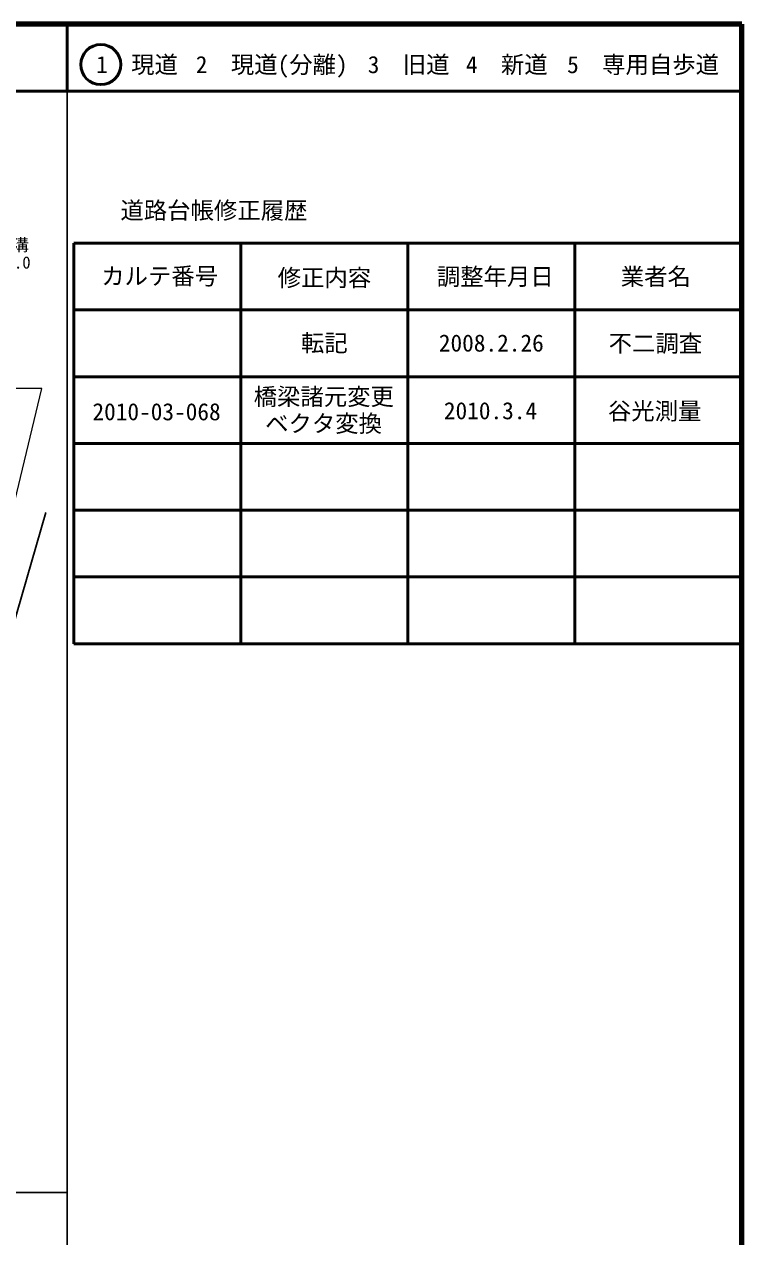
# Model space of a CAD drawing. Units: millimetres, scale not verified. Extents: x 40000 to 680000, y 20000 to 380000.
# Drawn here: x 572568 to 680000, y 198357 to 380000 of the extents above; entities that cross this region are included whole.
import ezdxf
from ezdxf.enums import TextEntityAlignment as Align

# ---------------------------------------------------------------- set-up
doc = ezdxf.new("R2010")
doc.units = ezdxf.units.MM
doc.header["$LTSCALE"] = 1000
for name, color, linetype, lineweight in [('M-BMK-OTRS', 5, 'Continuous', 25), ('M-STR-HTXT', 7, 'Continuous', 13), ('M-TTL', 2, 'Continuous', 140), ('M-TTL-BAND', 7, 'Continuous', 25), ('M-TTL-FRAM', 2, 'Continuous', 50), ('M-TTL-LINE', 7, 'Continuous', 50)]:
    doc.layers.add(name, color=color, linetype=linetype, lineweight=lineweight)
doc.layers.add('M-TTL-TXT', color=7, linetype='Continuous')
doc.styles.add('ＭＳ ゴシック', font='')
doc.styles.get('ＭＳ ゴシック').set_extended_font_data('MS Gothic')

msp = doc.modelspace()

# ---------------------------------------------------------------- linework, layer by layer
at = {"layer": 'M-BMK-OTRS'}
msp.add_line((569358, 284551), (575792, 306852), dxfattribs=at)
at = {"layer": 'M-STR-HTXT'}
for p, q in [((575219, 325455), (550521, 325459)), ((567513, 293454), (575219, 325455))]:
    msp.add_line(p, q, dxfattribs=at)
at = {"layer": 'M-TTL'}
for p, q in [((680000, 380000), (40000, 380000)), ((680000, 20000), (680000, 380000))]:
    msp.add_line(p, q, dxfattribs=at)
at = {"layer": 'M-TTL-BAND'}
for p, q in [((579000, 20000), (579000, 370000)), ((40000, 205000), (579000, 205000))]:
    msp.add_line(p, q, dxfattribs=at)
at = {"layer": 'M-TTL-FRAM'}
for p, q in [((580000, 347197), (580000, 287197)), ((580000, 347197), (680000, 347197)), ((580000, 287197), (680000, 287197))]:
    msp.add_line(p, q, dxfattribs=at)
at = {"layer": 'M-TTL-LINE'}
for p, q in [((579000, 380000), (579000, 370000)), ((40000, 370000), (680000, 370000)), ((605000, 347197), (605000, 287197)), ((630000, 347197), (630000, 287197)), ((655000, 347197), (655000, 287197)), ((580000, 337197), (680000, 337197)), ((580000, 327197), (680000, 327197)), ((580000, 317197), (680000, 317197)), ((580000, 307197), (680000, 307197)), ((580000, 297197), (680000, 297197))]:
    msp.add_line(p, q, dxfattribs=at)
msp.add_circle((584031, 373958), 3000, dxfattribs=at)

# ---------------------------------------------------------------- texts
at = {"layer": 'M-STR-HTXT', "style": 'ＭＳ ゴシック'}
for s, p in [('側溝', (568276, 345488)), ('L=2.0', (567283, 342844))]:
    msp.add_text(s, height=1833, rotation=359.992, dxfattribs=at).set_placement(p, align=Align.BOTTOM_LEFT)
at = {"layer": 'M-TTL-TXT', "style": 'ＭＳ ゴシック'}
for s, p in [('1\u3000現道', (589448, 373958)), ('2\u3000現道(分離)', (609619, 373958)), ('3\u3000旧道', (630121, 373958)), ('4\u3000新道', (644824, 373958)), ('5\u3000専用自歩道', (665228, 373958)), ('道路台帳修正履歴', (600968, 352113)), ('カルテ番号', (592839, 342277)), ('修正内容', (617509, 342023)), ('調整年月日', (643089, 342197)), ('業者名', (667134, 342197)), ('転記', (617500, 332245)), ('2008.2.26', (642500, 332245)), ('不二調査', (667077, 332189)), ('橋梁諸元変更', (617420, 324217)), ('2010.3.4', (642381, 322106)), ('谷光測量', (666958, 322050)), ('2010-03-068', (592378, 321954)), ('ベクタ変換', (617381, 320191))]:
    msp.add_text(s, height=2566, dxfattribs=at).set_placement(p, align=Align.MIDDLE_CENTER)

doc.saveas('drawing.dxf')
